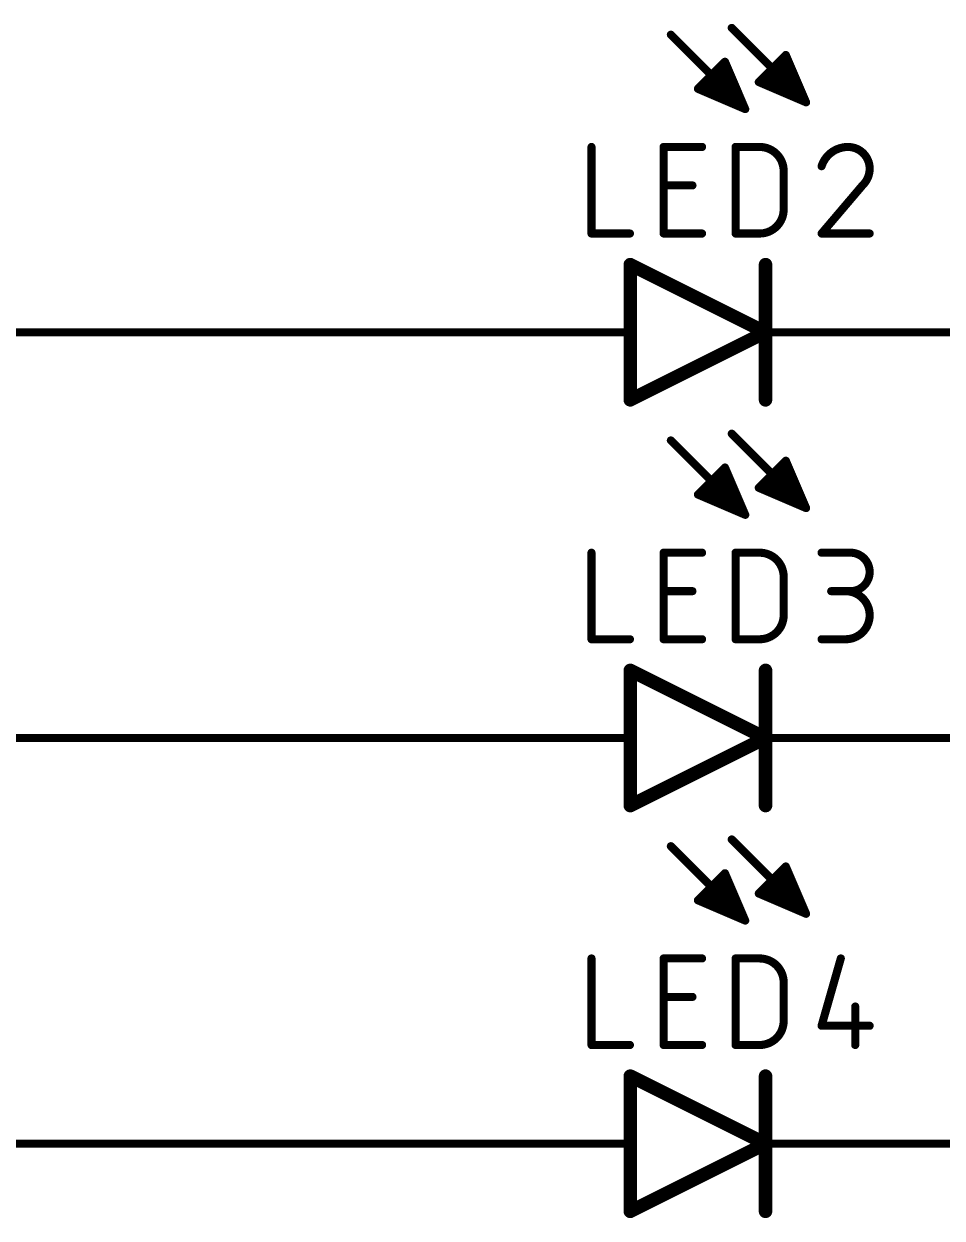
# Model space of a CAD drawing. Extents: x -51 to 244, y 79 to 198.
# Drawn here: x 191.81 to 209.06, y 102.74 to 125.17 of the extents above; entities that cross this region are included whole.
import ezdxf

# ---------------------------------------------------------------- set-up
doc = ezdxf.new("R2010")
doc.units = 0
for name, color, linetype in [('91', 122, 'CONTINUOUS'), ('94', 12, 'CONTINUOUS'), ('95', 251, 'CONTINUOUS')]:
    doc.layers.add(name, color=color, linetype=linetype)

msp = doc.modelspace()

# ---------------------------------------------------------------- linework, layer by layer
at = {"layer": '91', "const_width": 0.1524}
for points in [[(190.5, 119.38), (200.66, 119.38)], [(208.28, 119.38), (241.3, 119.38)], [(190.5, 111.76), (200.66, 111.76)], [(208.28, 111.76), (241.3, 111.76)], [(190.5, 104.14), (200.66, 104.14)], [(208.28, 104.14), (241.3, 104.14)]]:
    msp.add_lwpolyline(points, dxfattribs=at)
at = {"layer": '91', "const_width": 0.0762}
for points in [[(200.66, 119.3419, 1), (200.66, 119.4181)], [(208.28, 119.4181, 1), (208.28, 119.3419)], [(200.66, 111.7219, 1), (200.66, 111.7981)], [(208.28, 111.7981, 1), (208.28, 111.7219)], [(200.66, 104.1019, 1), (200.66, 104.1781)], [(208.28, 104.1781, 1), (208.28, 104.1019)]]:
    msp.add_lwpolyline(points, format="xyb", dxfattribs=at)
at = {"layer": '94'}
for points, const_width in [([(205.105, 125.095), (206.502, 123.698)], 0.1524), ([(203.962, 124.968), (205.359, 123.571)], 0.1524), ([(204.47, 123.952), (204.978, 124.46)], 0.1524), ([(204.978, 124.46), (205.359, 123.571)], 0.1524), ([(205.613, 124.079), (206.121, 124.587)], 0.1524), ([(205.9432, 123.9375), (205.9432, 124.4092)], 0.1524), ([(206.0956, 123.8722), (206.0956, 124.5616)], 0.1524), ([(206.121, 124.587), (206.502, 123.698)], 0.1524), ([(204.724, 123.8431), (204.724, 124.206)], 0.1524), ([(204.8764, 123.7778), (204.8764, 124.3584)], 0.1524), ([(205.0288, 123.7125), (205.0288, 124.3415)], 0.1524), ([(205.7908, 124.0028), (205.7908, 124.2568)], 0.1524), ([(206.248, 123.8069), (206.248, 124.2907)], 0.1524), ([(205.359, 123.571), (204.47, 123.952)], 0.1524), ([(204.5716, 123.9085), (204.5716, 124.0536)], 0.1524), ([(205.1812, 123.6472), (205.1812, 123.9859)], 0.1524), ([(206.502, 123.698), (205.613, 124.079)], 0.1524), ([(205.6384, 124.0681), (205.6384, 124.1044)], 0.1524), ([(206.4004, 123.7415), (206.4004, 123.9351)], 0.1524), ([(205.3336, 123.5819), (205.3336, 123.6303)], 0.1524), ([(203.2, 120.65), (205.74, 119.38)], 0.254), ([(203.2, 120.65), (203.2, 119.38)], 0.254), ([(205.74, 120.65), (205.74, 119.38)], 0.254), ([(200.66, 119.38), (203.2, 119.38)], 0.1524), ([(205.74, 119.38), (203.2, 118.11)], 0.254), ([(203.2, 119.38), (203.2, 118.11)], 0.254), ([(205.74, 119.38), (205.74, 118.11)], 0.254), ([(208.28, 119.38), (205.74, 119.38)], 0.1524), ([(205.105, 117.475), (206.502, 116.078)], 0.1524), ([(203.962, 117.348), (205.359, 115.951)], 0.1524), ([(204.47, 116.332), (204.978, 116.84)], 0.1524), ([(204.978, 116.84), (205.359, 115.951)], 0.1524), ([(205.613, 116.459), (206.121, 116.967)], 0.1524), ([(205.9432, 116.3175), (205.9432, 116.7892)], 0.1524), ([(206.0956, 116.2522), (206.0956, 116.9416)], 0.1524), ([(206.121, 116.967), (206.502, 116.078)], 0.1524), ([(204.724, 116.2231), (204.724, 116.586)], 0.1524), ([(204.8764, 116.1578), (204.8764, 116.7384)], 0.1524), ([(205.0288, 116.0925), (205.0288, 116.7215)], 0.1524), ([(205.7908, 116.3828), (205.7908, 116.6368)], 0.1524), ([(206.248, 116.1869), (206.248, 116.6707)], 0.1524), ([(205.359, 115.951), (204.47, 116.332)], 0.1524), ([(204.5716, 116.2885), (204.5716, 116.4336)], 0.1524), ([(205.1812, 116.0272), (205.1812, 116.3659)], 0.1524), ([(206.502, 116.078), (205.613, 116.459)], 0.1524), ([(205.6384, 116.4481), (205.6384, 116.4844)], 0.1524), ([(206.4004, 116.1215), (206.4004, 116.3151)], 0.1524), ([(205.3336, 115.9619), (205.3336, 116.0103)], 0.1524), ([(203.2, 113.03), (205.74, 111.76)], 0.254), ([(203.2, 113.03), (203.2, 111.76)], 0.254), ([(205.74, 113.03), (205.74, 111.76)], 0.254), ([(200.66, 111.76), (203.2, 111.76)], 0.1524), ([(205.74, 111.76), (203.2, 110.49)], 0.254), ([(203.2, 111.76), (203.2, 110.49)], 0.254), ([(205.74, 111.76), (205.74, 110.49)], 0.254), ([(208.28, 111.76), (205.74, 111.76)], 0.1524), ([(205.105, 109.855), (206.502, 108.458)], 0.1524), ([(203.962, 109.728), (205.359, 108.331)], 0.1524), ([(204.47, 108.712), (204.978, 109.22)], 0.1524), ([(204.978, 109.22), (205.359, 108.331)], 0.1524), ([(205.613, 108.839), (206.121, 109.347)], 0.1524), ([(205.9432, 108.6975), (205.9432, 109.1692)], 0.1524), ([(206.0956, 108.6322), (206.0956, 109.3216)], 0.1524), ([(206.121, 109.347), (206.502, 108.458)], 0.1524), ([(204.724, 108.6031), (204.724, 108.966)], 0.1524), ([(204.8764, 108.5378), (204.8764, 109.1184)], 0.1524), ([(205.0288, 108.4725), (205.0288, 109.1015)], 0.1524), ([(205.7908, 108.7628), (205.7908, 109.0168)], 0.1524), ([(206.248, 108.5669), (206.248, 109.0507)], 0.1524), ([(205.359, 108.331), (204.47, 108.712)], 0.1524), ([(204.5716, 108.6685), (204.5716, 108.8136)], 0.1524), ([(205.1812, 108.4072), (205.1812, 108.7459)], 0.1524), ([(206.502, 108.458), (205.613, 108.839)], 0.1524), ([(205.6384, 108.8281), (205.6384, 108.8644)], 0.1524), ([(206.4004, 108.5015), (206.4004, 108.6951)], 0.1524), ([(205.3336, 108.3419), (205.3336, 108.3903)], 0.1524), ([(203.2, 105.41), (205.74, 104.14)], 0.254), ([(203.2, 105.41), (203.2, 104.14)], 0.254), ([(205.74, 105.41), (205.74, 104.14)], 0.254), ([(200.66, 104.14), (203.2, 104.14)], 0.1524), ([(205.74, 104.14), (203.2, 102.87)], 0.254), ([(203.2, 104.14), (203.2, 102.87)], 0.254), ([(205.74, 104.14), (205.74, 102.87)], 0.254), ([(208.28, 104.14), (205.74, 104.14)], 0.1524)]:
    msp.add_lwpolyline(points, dxfattribs=dict(at, const_width=const_width))
for points, const_width in [([(205.1319, 125.1219, 1), (205.0781, 125.0681)], 0.0762), ([(203.9889, 124.9949, 1), (203.9351, 124.9411)], 0.0762), ([(205.013, 124.475, 1), (204.943, 124.445)], 0.0762), ([(205.0049, 124.4331, 1), (204.9511, 124.4869)], 0.0762), ([(205.9813, 124.4092, 1), (205.9051, 124.4092)], 0.0762), ([(206.1337, 124.5616, 1), (206.0575, 124.5616)], 0.0762), ([(206.156, 124.602, 1), (206.086, 124.572)], 0.0762), ([(206.1479, 124.5601, 1), (206.0941, 124.6139)], 0.0762), ([(204.7621, 124.206, 1), (204.6859, 124.206)], 0.0762), ([(204.9145, 124.3584, 1), (204.8383, 124.3584)], 0.0762), ([(205.0669, 124.3415, 1), (204.9907, 124.3415)], 0.0762), ([(205.8289, 124.2568, 1), (205.7527, 124.2568)], 0.0762), ([(206.2861, 124.2907, 1), (206.2099, 124.2907)], 0.0762), ([(204.485, 123.987, 1), (204.455, 123.917)], 0.0762), ([(204.6097, 124.0536, 1), (204.5335, 124.0536)], 0.0762), ([(205.2193, 123.9859, 1), (205.1431, 123.9859)], 0.0762), ([(205.628, 124.114, 1), (205.598, 124.044)], 0.0762), ([(205.5861, 124.1059, 1), (205.6399, 124.0521)], 0.0762), ([(205.6765, 124.1044, 1), (205.6003, 124.1044)], 0.0762), ([(205.6003, 124.0681, 1), (205.6765, 124.0681)], 0.0762), ([(205.7527, 124.0028, 1), (205.8289, 124.0028)], 0.0762), ([(204.4431, 123.9789, 1), (204.4969, 123.9251)], 0.0762), ([(204.5335, 123.9085, 1), (204.6097, 123.9085)], 0.0762), ([(204.6859, 123.8431, 1), (204.7621, 123.8431)], 0.0762), ([(204.8383, 123.7778, 1), (204.9145, 123.7778)], 0.0762), ([(205.9051, 123.9375, 1), (205.9813, 123.9375)], 0.0762), ([(206.0575, 123.8722, 1), (206.1337, 123.8722)], 0.0762), ([(206.2099, 123.8069, 1), (206.2861, 123.8069)], 0.0762), ([(206.4385, 123.9351, 1), (206.3623, 123.9351)], 0.0762), ([(204.9907, 123.7125, 1), (205.0669, 123.7125)], 0.0762), ([(205.1431, 123.6472, 1), (205.2193, 123.6472)], 0.0762), ([(205.3717, 123.6303, 1), (205.2955, 123.6303)], 0.0762), ([(205.2955, 123.5819, 1), (205.3717, 123.5819)], 0.0762), ([(205.324, 123.556, 1), (205.394, 123.586)], 0.0762), ([(205.3321, 123.5441, 1), (205.3859, 123.5979)], 0.0762), ([(205.344, 123.536, 1), (205.374, 123.606)], 0.0762), ([(206.3623, 123.7415, 1), (206.4385, 123.7415)], 0.0762), ([(206.467, 123.683, 1), (206.537, 123.713)], 0.0762), ([(206.4751, 123.6711, 1), (206.5289, 123.7249)], 0.0762), ([(206.487, 123.663, 1), (206.517, 123.733)], 0.0762), ([(203.2284, 120.7068, 1), (203.1716, 120.5932)], 0.127), ([(203.2635, 120.65, 1), (203.1365, 120.65)], 0.127), ([(205.8035, 120.65, 1), (205.6765, 120.65)], 0.127), ([(200.66, 119.4181, 1), (200.66, 119.3419)], 0.0762), ([(203.2635, 119.38, 1), (203.1365, 119.38)], 0.127), ([(203.1365, 119.38, 1), (203.2635, 119.38)], 0.127), ([(203.2, 119.3419, 1), (203.2, 119.4181)], 0.0762), ([(205.8035, 119.38, 1), (205.6765, 119.38)], 0.127), ([(205.6765, 119.38, 1), (205.8035, 119.38)], 0.127), ([(205.7684, 119.3232, 1), (205.7116, 119.4368)], 0.127), ([(205.7116, 119.3232, 1), (205.7684, 119.4368)], 0.127), ([(205.74, 119.4181, 1), (205.74, 119.3419)], 0.0762), ([(208.28, 119.3419, 1), (208.28, 119.4181)], 0.0762), ([(203.1716, 118.1668, 1), (203.2284, 118.0532)], 0.127), ([(203.1365, 118.11, 1), (203.2635, 118.11)], 0.127), ([(205.6765, 118.11, 1), (205.8035, 118.11)], 0.127), ([(205.1319, 117.5019, 1), (205.0781, 117.4481)], 0.0762), ([(203.9889, 117.3749, 1), (203.9351, 117.3211)], 0.0762), ([(205.013, 116.855, 1), (204.943, 116.825)], 0.0762), ([(205.0049, 116.8131, 1), (204.9511, 116.8669)], 0.0762), ([(205.9813, 116.7892, 1), (205.9051, 116.7892)], 0.0762), ([(206.1337, 116.9416, 1), (206.0575, 116.9416)], 0.0762), ([(206.156, 116.982, 1), (206.086, 116.952)], 0.0762), ([(206.1479, 116.9401, 1), (206.0941, 116.9939)], 0.0762), ([(204.7621, 116.586, 1), (204.6859, 116.586)], 0.0762), ([(204.9145, 116.7384, 1), (204.8383, 116.7384)], 0.0762), ([(205.0669, 116.7215, 1), (204.9907, 116.7215)], 0.0762), ([(205.8289, 116.6368, 1), (205.7527, 116.6368)], 0.0762), ([(206.2861, 116.6707, 1), (206.2099, 116.6707)], 0.0762), ([(204.485, 116.367, 1), (204.455, 116.297)], 0.0762), ([(204.6097, 116.4336, 1), (204.5335, 116.4336)], 0.0762), ([(205.2193, 116.3659, 1), (205.1431, 116.3659)], 0.0762), ([(205.628, 116.494, 1), (205.598, 116.424)], 0.0762), ([(205.5861, 116.4859, 1), (205.6399, 116.4321)], 0.0762), ([(205.6765, 116.4844, 1), (205.6003, 116.4844)], 0.0762), ([(205.6003, 116.4481, 1), (205.6765, 116.4481)], 0.0762), ([(205.7527, 116.3828, 1), (205.8289, 116.3828)], 0.0762), ([(204.4431, 116.3589, 1), (204.4969, 116.3051)], 0.0762), ([(204.5335, 116.2885, 1), (204.6097, 116.2885)], 0.0762), ([(204.6859, 116.2231, 1), (204.7621, 116.2231)], 0.0762), ([(204.8383, 116.1578, 1), (204.9145, 116.1578)], 0.0762), ([(205.9051, 116.3175, 1), (205.9813, 116.3175)], 0.0762), ([(206.0575, 116.2522, 1), (206.1337, 116.2522)], 0.0762), ([(206.2099, 116.1869, 1), (206.2861, 116.1869)], 0.0762), ([(206.4385, 116.3151, 1), (206.3623, 116.3151)], 0.0762), ([(204.9907, 116.0925, 1), (205.0669, 116.0925)], 0.0762), ([(205.1431, 116.0272, 1), (205.2193, 116.0272)], 0.0762), ([(205.3717, 116.0103, 1), (205.2955, 116.0103)], 0.0762), ([(205.2955, 115.9619, 1), (205.3717, 115.9619)], 0.0762), ([(205.324, 115.936, 1), (205.394, 115.966)], 0.0762), ([(205.3321, 115.9241, 1), (205.3859, 115.9779)], 0.0762), ([(205.344, 115.916, 1), (205.374, 115.986)], 0.0762), ([(206.3623, 116.1215, 1), (206.4385, 116.1215)], 0.0762), ([(206.467, 116.063, 1), (206.537, 116.093)], 0.0762), ([(206.4751, 116.0511, 1), (206.5289, 116.1049)], 0.0762), ([(206.487, 116.043, 1), (206.517, 116.113)], 0.0762), ([(203.2284, 113.0868, 1), (203.1716, 112.9732)], 0.127), ([(203.2635, 113.03, 1), (203.1365, 113.03)], 0.127), ([(205.8035, 113.03, 1), (205.6765, 113.03)], 0.127), ([(200.66, 111.7981, 1), (200.66, 111.7219)], 0.0762), ([(203.2635, 111.76, 1), (203.1365, 111.76)], 0.127), ([(203.1365, 111.76, 1), (203.2635, 111.76)], 0.127), ([(203.2, 111.7219, 1), (203.2, 111.7981)], 0.0762), ([(205.8035, 111.76, 1), (205.6765, 111.76)], 0.127), ([(205.6765, 111.76, 1), (205.8035, 111.76)], 0.127), ([(205.7684, 111.7032, 1), (205.7116, 111.8168)], 0.127), ([(205.7116, 111.7032, 1), (205.7684, 111.8168)], 0.127), ([(205.74, 111.7981, 1), (205.74, 111.7219)], 0.0762), ([(208.28, 111.7219, 1), (208.28, 111.7981)], 0.0762), ([(203.1716, 110.5468, 1), (203.2284, 110.4332)], 0.127), ([(203.1365, 110.49, 1), (203.2635, 110.49)], 0.127), ([(205.6765, 110.49, 1), (205.8035, 110.49)], 0.127), ([(205.1319, 109.8819, 1), (205.0781, 109.8281)], 0.0762), ([(203.9889, 109.7549, 1), (203.9351, 109.7011)], 0.0762), ([(205.013, 109.235, 1), (204.943, 109.205)], 0.0762), ([(205.0049, 109.1931, 1), (204.9511, 109.2469)], 0.0762), ([(205.9813, 109.1692, 1), (205.9051, 109.1692)], 0.0762), ([(206.1337, 109.3216, 1), (206.0575, 109.3216)], 0.0762), ([(206.156, 109.362, 1), (206.086, 109.332)], 0.0762), ([(206.1479, 109.3201, 1), (206.0941, 109.3739)], 0.0762), ([(204.7621, 108.966, 1), (204.6859, 108.966)], 0.0762), ([(204.9145, 109.1184, 1), (204.8383, 109.1184)], 0.0762), ([(205.0669, 109.1015, 1), (204.9907, 109.1015)], 0.0762), ([(205.8289, 109.0168, 1), (205.7527, 109.0168)], 0.0762), ([(206.2861, 109.0507, 1), (206.2099, 109.0507)], 0.0762), ([(204.485, 108.747, 1), (204.455, 108.677)], 0.0762), ([(204.4431, 108.7389, 1), (204.4969, 108.6851)], 0.0762), ([(204.6097, 108.8136, 1), (204.5335, 108.8136)], 0.0762), ([(205.2193, 108.7459, 1), (205.1431, 108.7459)], 0.0762), ([(205.628, 108.874, 1), (205.598, 108.804)], 0.0762), ([(205.5861, 108.8659, 1), (205.6399, 108.8121)], 0.0762), ([(205.6765, 108.8644, 1), (205.6003, 108.8644)], 0.0762), ([(205.6003, 108.8281, 1), (205.6765, 108.8281)], 0.0762), ([(205.7527, 108.7628, 1), (205.8289, 108.7628)], 0.0762), ([(204.5335, 108.6685, 1), (204.6097, 108.6685)], 0.0762), ([(204.6859, 108.6031, 1), (204.7621, 108.6031)], 0.0762), ([(204.8383, 108.5378, 1), (204.9145, 108.5378)], 0.0762), ([(205.9051, 108.6975, 1), (205.9813, 108.6975)], 0.0762), ([(206.0575, 108.6322, 1), (206.1337, 108.6322)], 0.0762), ([(206.2099, 108.5669, 1), (206.2861, 108.5669)], 0.0762), ([(206.4385, 108.6951, 1), (206.3623, 108.6951)], 0.0762), ([(204.9907, 108.4725, 1), (205.0669, 108.4725)], 0.0762), ([(205.1431, 108.4072, 1), (205.2193, 108.4072)], 0.0762), ([(205.3717, 108.3903, 1), (205.2955, 108.3903)], 0.0762), ([(205.2955, 108.3419, 1), (205.3717, 108.3419)], 0.0762), ([(205.324, 108.316, 1), (205.394, 108.346)], 0.0762), ([(205.3321, 108.3041, 1), (205.3859, 108.3579)], 0.0762), ([(205.344, 108.296, 1), (205.374, 108.366)], 0.0762), ([(206.3623, 108.5015, 1), (206.4385, 108.5015)], 0.0762), ([(206.467, 108.443, 1), (206.537, 108.473)], 0.0762), ([(206.4751, 108.4311, 1), (206.5289, 108.4849)], 0.0762), ([(206.487, 108.423, 1), (206.517, 108.493)], 0.0762), ([(203.2284, 105.4668, 1), (203.1716, 105.3532)], 0.127), ([(203.2635, 105.41, 1), (203.1365, 105.41)], 0.127), ([(205.8035, 105.41, 1), (205.6765, 105.41)], 0.127), ([(200.66, 104.1781, 1), (200.66, 104.1019)], 0.0762), ([(203.2635, 104.14, 1), (203.1365, 104.14)], 0.127), ([(203.1365, 104.14, 1), (203.2635, 104.14)], 0.127), ([(203.2, 104.1019, 1), (203.2, 104.1781)], 0.0762), ([(205.8035, 104.14, 1), (205.6765, 104.14)], 0.127), ([(205.6765, 104.14, 1), (205.8035, 104.14)], 0.127), ([(205.7684, 104.0832, 1), (205.7116, 104.1968)], 0.127), ([(205.7116, 104.0832, 1), (205.7684, 104.1968)], 0.127), ([(205.74, 104.1781, 1), (205.74, 104.1019)], 0.0762), ([(208.28, 104.1019, 1), (208.28, 104.1781)], 0.0762), ([(203.1716, 102.9268, 1), (203.2284, 102.8132)], 0.127), ([(203.1365, 102.87, 1), (203.2635, 102.87)], 0.127), ([(205.6765, 102.87, 1), (205.8035, 102.87)], 0.127)]:
    msp.add_lwpolyline(points, format="xyb", dxfattribs=dict(at, const_width=const_width))
at = {"layer": '95', "const_width": 0.1524}
for points in [[(202.471, 122.8598), (202.471, 121.2342)], [(203.8257, 121.2342), (203.8257, 122.8598)], [(203.8257, 122.8598), (204.5482, 122.8598)], [(205.1775, 121.2342), (205.1775, 122.8598)], [(205.1775, 122.8598), (205.629, 122.8598)], [(206.0806, 122.4082), (206.0806, 121.6858)], [(203.8257, 122.1373), (204.3676, 122.1373)], [(207.5603, 122.1373), (206.7927, 121.2342)], [(202.471, 121.2342), (203.1935, 121.2342)], [(204.5482, 121.2342), (203.8257, 121.2342)], [(205.629, 121.2342), (205.1775, 121.2342)], [(206.7927, 121.2342), (207.6958, 121.2342)], [(202.471, 115.2398), (202.471, 113.6142)], [(203.8257, 113.6142), (203.8257, 115.2398)], [(203.8257, 115.2398), (204.5482, 115.2398)], [(205.1775, 113.6142), (205.1775, 115.2398)], [(205.1775, 115.2398), (205.629, 115.2398)], [(206.7927, 115.2398), (207.3346, 115.2398)], [(206.0806, 114.7882), (206.0806, 114.0658)], [(203.8257, 114.5173), (204.3676, 114.5173)], [(207.3346, 114.5173), (206.9733, 114.5173)], [(202.471, 113.6142), (203.1935, 113.6142)], [(204.5482, 113.6142), (203.8257, 113.6142)], [(205.629, 113.6142), (205.1775, 113.6142)], [(206.7927, 113.6142), (207.2442, 113.6142)], [(202.471, 107.6198), (202.471, 105.9942)], [(203.8257, 105.9942), (203.8257, 107.6198)], [(203.8257, 107.6198), (204.5482, 107.6198)], [(205.1775, 105.9942), (205.1775, 107.6198)], [(205.1775, 107.6198), (205.629, 107.6198)], [(207.1539, 107.6198), (206.7927, 106.3554)], [(206.0806, 107.1682), (206.0806, 106.4458)], [(203.8257, 106.8973), (204.3676, 106.8973)], [(207.4249, 106.7167), (207.4249, 105.9942)], [(206.7927, 106.3554), (207.6958, 106.3554)], [(202.471, 105.9942), (203.1935, 105.9942)], [(204.5482, 105.9942), (203.8257, 105.9942)], [(205.629, 105.9942), (205.1775, 105.9942)]]:
    msp.add_lwpolyline(points, dxfattribs=at)
at = {"layer": '95'}
for points, const_width in [([(202.5091, 122.8598, 1), (202.4329, 122.8598)], 0.0762), ([(203.8638, 122.8598, 1), (203.7876, 122.8598)], 0.0762), ([(203.8257, 122.8979, 1), (203.8257, 122.8217)], 0.0762), ([(204.5482, 122.8217, 1), (204.5482, 122.8979)], 0.0762), ([(205.2156, 122.8598, 1), (205.1394, 122.8598)], 0.0762), ([(205.1775, 122.8979, 1), (205.1775, 122.8217)], 0.0762), ([(206.0806, 122.4082, 0.4142), (205.629, 122.8598)], 0.1524), ([(205.629, 122.8979, 1), (205.629, 122.8217)], 0.0762), ([(205.629, 122.8217, 1), (205.629, 122.8979)], 0.0762), ([(207.2894, 122.8598, 0.3252), (206.7927, 122.4986)], 0.1524), ([(207.6958, 122.4534, 0.4142), (207.2894, 122.8598)], 0.1524), ([(207.2894, 122.8979, 1), (207.2894, 122.8217)], 0.0762), ([(207.2894, 122.8217, 1), (207.2894, 122.8979)], 0.0762), ([(206.1187, 122.4082, 1), (206.0425, 122.4082)], 0.0762), ([(206.7564, 122.5103, 1), (206.8289, 122.4868)], 0.0762), ([(207.5603, 122.1373, 0.2053), (207.6958, 122.4534)], 0.1524), ([(207.7339, 122.4534, 1), (207.6577, 122.4534)], 0.0762), ([(207.6577, 122.4534, 1), (207.7339, 122.4534)], 0.0762), ([(206.0425, 122.4082, 1), (206.1187, 122.4082)], 0.0762), ([(203.8257, 122.1754, 1), (203.8257, 122.0992)], 0.0762), ([(204.3676, 122.0992, 1), (204.3676, 122.1754)], 0.0762), ([(207.5341, 122.1649, 1), (207.5866, 122.1097)], 0.0762), ([(207.5894, 122.1126, 1), (207.5313, 122.162)], 0.0762), ([(205.629, 121.2342, 0.4142), (206.0806, 121.6858)], 0.1524), ([(206.1187, 121.6858, 1), (206.0425, 121.6858)], 0.0762), ([(206.0425, 121.6858, 1), (206.1187, 121.6858)], 0.0762), ([(202.471, 121.2723, 1), (202.471, 121.1961)], 0.0762), ([(202.4329, 121.2342, 1), (202.5091, 121.2342)], 0.0762), ([(203.1935, 121.1961, 1), (203.1935, 121.2723)], 0.0762), ([(203.8257, 121.2723, 1), (203.8257, 121.1961)], 0.0762), ([(203.7876, 121.2342, 1), (203.8638, 121.2342)], 0.0762), ([(204.5482, 121.1961, 1), (204.5482, 121.2723)], 0.0762), ([(205.1775, 121.2723, 1), (205.1775, 121.1961)], 0.0762), ([(205.1394, 121.2342, 1), (205.2156, 121.2342)], 0.0762), ([(205.629, 121.2723, 1), (205.629, 121.1961)], 0.0762), ([(205.629, 121.1961, 1), (205.629, 121.2723)], 0.0762), ([(206.7927, 121.2723, 1), (206.7927, 121.1961)], 0.0762), ([(206.7637, 121.2589, 1), (206.8217, 121.2095)], 0.0762), ([(207.6958, 121.1961, 1), (207.6958, 121.2723)], 0.0762), ([(202.5091, 115.2398, 1), (202.4329, 115.2398)], 0.0762), ([(203.8638, 115.2398, 1), (203.7876, 115.2398)], 0.0762), ([(203.8257, 115.2779, 1), (203.8257, 115.2017)], 0.0762), ([(204.5482, 115.2017, 1), (204.5482, 115.2779)], 0.0762), ([(205.2156, 115.2398, 1), (205.1394, 115.2398)], 0.0762), ([(205.1775, 115.2779, 1), (205.1775, 115.2017)], 0.0762), ([(206.0806, 114.7882, 0.4142), (205.629, 115.2398)], 0.1524), ([(205.629, 115.2779, 1), (205.629, 115.2017)], 0.0762), ([(205.629, 115.2017, 1), (205.629, 115.2779)], 0.0762), ([(206.7927, 115.2779, 1), (206.7927, 115.2017)], 0.0762), ([(207.3346, 114.5173, 1), (207.3346, 115.2398)], 0.1524), ([(207.3346, 115.2779, 1), (207.3346, 115.2017)], 0.0762), ([(207.3346, 115.2017, 1), (207.3346, 115.2779)], 0.0762), ([(206.1187, 114.7882, 1), (206.0425, 114.7882)], 0.0762), ([(206.0425, 114.7882, 1), (206.1187, 114.7882)], 0.0762), ([(203.8257, 114.5554, 1), (203.8257, 114.4792)], 0.0762), ([(204.3676, 114.4792, 1), (204.3676, 114.5554)], 0.0762), ([(206.9733, 114.5554, 1), (206.9733, 114.4792)], 0.0762), ([(207.2442, 113.6142, 1), (207.2442, 114.5173)], 0.1524), ([(207.2442, 114.5554, 1), (207.2442, 114.4792)], 0.0762), ([(207.3346, 114.5554, 1), (207.3346, 114.4792)], 0.0762), ([(207.3346, 114.4792, 1), (207.3346, 114.5554)], 0.0762), ([(205.629, 113.6142, 0.4142), (206.0806, 114.0658)], 0.1524), ([(206.1187, 114.0658, 1), (206.0425, 114.0658)], 0.0762), ([(206.0425, 114.0658, 1), (206.1187, 114.0658)], 0.0762), ([(202.471, 113.6523, 1), (202.471, 113.5761)], 0.0762), ([(202.4329, 113.6142, 1), (202.5091, 113.6142)], 0.0762), ([(203.1935, 113.5761, 1), (203.1935, 113.6523)], 0.0762), ([(203.8257, 113.6523, 1), (203.8257, 113.5761)], 0.0762), ([(203.7876, 113.6142, 1), (203.8638, 113.6142)], 0.0762), ([(204.5482, 113.5761, 1), (204.5482, 113.6523)], 0.0762), ([(205.1775, 113.6523, 1), (205.1775, 113.5761)], 0.0762), ([(205.1394, 113.6142, 1), (205.2156, 113.6142)], 0.0762), ([(205.629, 113.6523, 1), (205.629, 113.5761)], 0.0762), ([(205.629, 113.5761, 1), (205.629, 113.6523)], 0.0762), ([(206.7927, 113.6523, 1), (206.7927, 113.5761)], 0.0762), ([(207.2442, 113.6523, 1), (207.2442, 113.5761)], 0.0762), ([(207.2442, 113.5761, 1), (207.2442, 113.6523)], 0.0762), ([(202.5091, 107.6198, 1), (202.4329, 107.6198)], 0.0762), ([(203.8638, 107.6198, 1), (203.7876, 107.6198)], 0.0762), ([(203.8257, 107.6579, 1), (203.8257, 107.5817)], 0.0762), ([(204.5482, 107.5817, 1), (204.5482, 107.6579)], 0.0762), ([(205.2156, 107.6198, 1), (205.1394, 107.6198)], 0.0762), ([(205.1775, 107.6579, 1), (205.1775, 107.5817)], 0.0762), ([(206.0806, 107.1682, 0.4142), (205.629, 107.6198)], 0.1524), ([(205.629, 107.6579, 1), (205.629, 107.5817)], 0.0762), ([(205.629, 107.5817, 1), (205.629, 107.6579)], 0.0762), ([(207.1906, 107.6093, 1), (207.1173, 107.6303)], 0.0762), ([(206.1187, 107.1682, 1), (206.0425, 107.1682)], 0.0762), ([(206.0425, 107.1682, 1), (206.1187, 107.1682)], 0.0762), ([(203.8257, 106.9354, 1), (203.8257, 106.8592)], 0.0762), ([(204.3676, 106.8592, 1), (204.3676, 106.9354)], 0.0762), ([(207.463, 106.7167, 1), (207.3868, 106.7167)], 0.0762), ([(205.629, 105.9942, 0.4142), (206.0806, 106.4458)], 0.1524), ([(206.1187, 106.4458, 1), (206.0425, 106.4458)], 0.0762), ([(206.0425, 106.4458, 1), (206.1187, 106.4458)], 0.0762), ([(206.7927, 106.3935, 1), (206.7927, 106.3173)], 0.0762), ([(206.7561, 106.3659, 1), (206.8293, 106.345)], 0.0762), ([(207.6958, 106.3173, 1), (207.6958, 106.3935)], 0.0762), ([(202.471, 106.0323, 1), (202.471, 105.9561)], 0.0762), ([(202.4329, 105.9942, 1), (202.5091, 105.9942)], 0.0762), ([(203.1935, 105.9561, 1), (203.1935, 106.0323)], 0.0762), ([(203.8257, 106.0323, 1), (203.8257, 105.9561)], 0.0762), ([(203.7876, 105.9942, 1), (203.8638, 105.9942)], 0.0762), ([(204.5482, 105.9561, 1), (204.5482, 106.0323)], 0.0762), ([(205.1775, 106.0323, 1), (205.1775, 105.9561)], 0.0762), ([(205.1394, 105.9942, 1), (205.2156, 105.9942)], 0.0762), ([(205.629, 106.0323, 1), (205.629, 105.9561)], 0.0762), ([(205.629, 105.9561, 1), (205.629, 106.0323)], 0.0762), ([(207.3868, 105.9942, 1), (207.463, 105.9942)], 0.0762)]:
    msp.add_lwpolyline(points, format="xyb", dxfattribs=dict(at, const_width=const_width))

doc.saveas('drawing.dxf')
